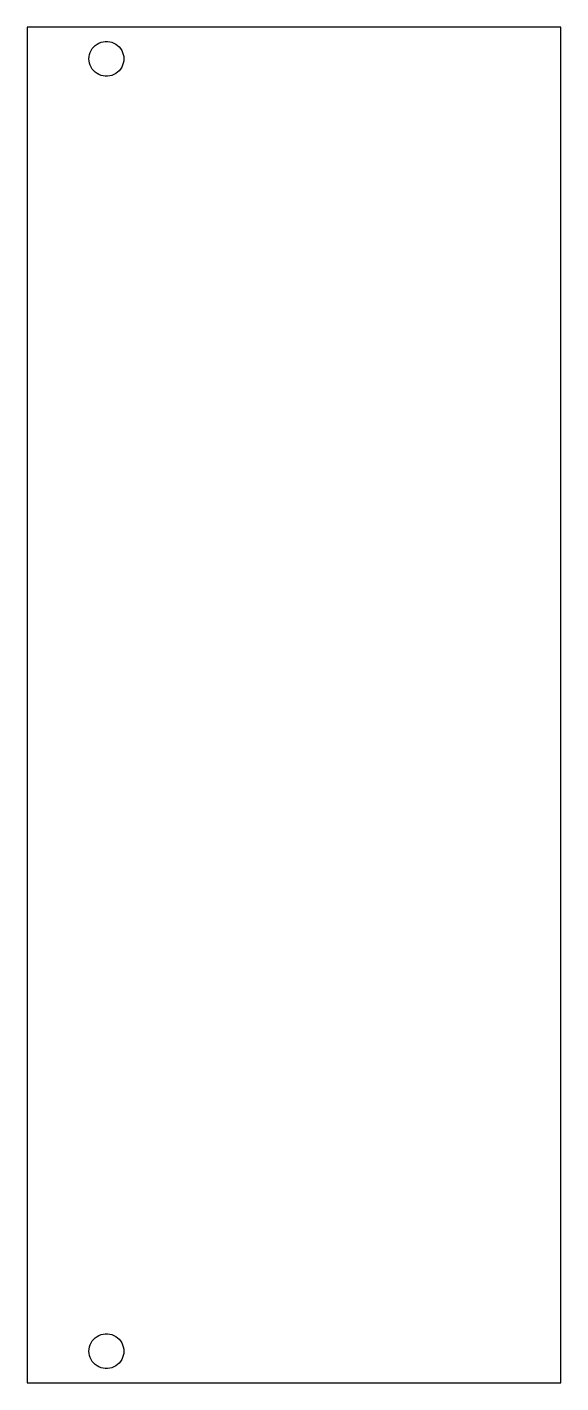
# Model space of a CAD drawing. Header units: metres. Extents: x 0 to 50, y 0 to 128.
import ezdxf

# ---------------------------------------------------------------- set-up
doc = ezdxf.new("R2010")
doc.units = ezdxf.units.M

msp = doc.modelspace()

# ---------------------------------------------------------------- linework, layer by layer
for p, q in [((50.4952, 128.35), (0, 128.35)), ((0, 128.35), (0, 0)), ((50.4952, 0), (50.4952, 128.35)), ((5.90182, 125.76), (5.96587, 125.957)), ((5.96587, 125.957), (6.05409, 126.145)), ((6.05409, 126.145), (6.16512, 126.32)), ((6.16512, 126.32), (6.2972, 126.479)), ((6.2972, 126.479), (6.44824, 126.621)), ((6.44824, 126.621), (6.61588, 126.743)), ((6.61588, 126.743), (6.79745, 126.843)), ((6.79745, 126.843), (6.99011, 126.919)), ((6.99011, 126.919), (7.19081, 126.971)), ((7.19081, 126.971), (7.39639, 126.997)), ((7.39639, 126.997), (7.60359, 126.997)), ((7.60359, 126.997), (7.80917, 126.971)), ((7.80917, 126.971), (8.00987, 126.919)), ((8.00987, 126.919), (8.20253, 126.843)), ((8.20253, 126.843), (8.38411, 126.743)), ((8.38411, 126.743), (8.55174, 126.621)), ((8.55174, 126.621), (8.70279, 126.479)), ((8.70279, 126.479), (8.83487, 126.32)), ((8.83487, 126.32), (8.94589, 126.145)), ((8.94589, 126.145), (9.03412, 125.957)), ((9.03412, 125.957), (9.09816, 125.76)), ((5.84999, 125.35), (5.86301, 125.557)), ((5.86301, 125.143), (5.84999, 125.35)), ((5.86301, 125.557), (5.90182, 125.76)), ((5.90182, 124.94), (5.86301, 125.143)), ((5.96587, 124.743), (5.90182, 124.94)), ((6.05409, 124.555), (5.96587, 124.743)), ((6.16512, 124.38), (6.05409, 124.555)), ((8.94589, 124.555), (8.83487, 124.38)), ((9.03412, 124.743), (8.94589, 124.555)), ((9.09816, 124.94), (9.03412, 124.743)), ((9.09816, 125.76), (9.13698, 125.557)), ((9.13698, 125.143), (9.09816, 124.94)), ((9.13698, 125.557), (9.14999, 125.35)), ((9.14999, 125.35), (9.13698, 125.143)), ((6.2972, 124.22), (6.16512, 124.38)), ((6.44824, 124.079), (6.2972, 124.22)), ((6.61588, 123.957), (6.44824, 124.079)), ((6.79745, 123.857), (6.61588, 123.957)), ((6.99011, 123.781), (6.79745, 123.857)), ((7.19081, 123.729), (6.99011, 123.781)), ((7.39639, 123.703), (7.19081, 123.729)), ((7.60359, 123.703), (7.39639, 123.703)), ((7.80917, 123.729), (7.60359, 123.703)), ((8.00987, 123.781), (7.80917, 123.729)), ((8.20253, 123.857), (8.00987, 123.781)), ((8.38411, 123.957), (8.20253, 123.857)), ((8.55174, 124.079), (8.38411, 123.957)), ((8.70279, 124.22), (8.55174, 124.079)), ((8.83487, 124.38), (8.70279, 124.22)), ((6.05409, 3.79489), (6.16512, 3.96983)), ((6.16512, 3.96983), (6.2972, 4.1295)), ((6.2972, 4.1295), (6.44824, 4.27133)), ((6.44824, 4.27133), (6.61588, 4.39313)), ((6.61588, 4.39313), (6.79745, 4.49295)), ((6.79745, 4.49295), (6.99011, 4.56923)), ((6.99011, 4.56923), (7.19081, 4.62077)), ((7.19081, 4.62077), (7.39639, 4.64674)), ((7.39639, 4.64674), (7.60359, 4.64674)), ((7.60359, 4.64674), (7.80917, 4.62077)), ((7.80917, 4.62077), (8.00987, 4.56923)), ((8.00987, 4.56923), (8.20253, 4.49295)), ((8.20253, 4.49295), (8.38411, 4.39313)), ((8.38411, 4.39313), (8.55174, 4.27133)), ((8.55174, 4.27133), (8.70279, 4.1295)), ((8.70279, 4.1295), (8.83487, 3.96983)), ((8.83487, 3.96983), (8.94589, 3.79489)), ((5.84999, 3), (5.86301, 3.20679)), ((5.86301, 2.7932), (5.84999, 3)), ((5.86301, 3.20679), (5.90182, 3.41032)), ((5.90182, 2.58966), (5.86301, 2.7932)), ((5.90182, 3.41032), (5.96587, 3.60739)), ((5.96587, 2.39259), (5.90182, 2.58966)), ((5.96587, 3.60739), (6.05409, 3.79489)), ((8.94589, 3.79489), (9.03412, 3.60739)), ((9.03412, 3.60739), (9.09816, 3.41032)), ((9.09816, 2.58966), (9.03412, 2.39259)), ((9.09816, 3.41032), (9.13698, 3.20679)), ((9.13698, 2.7932), (9.09816, 2.58966)), ((9.13698, 3.20679), (9.14999, 3)), ((9.14999, 3), (9.13698, 2.7932)), ((6.05409, 2.20509), (5.96587, 2.39259)), ((6.16512, 2.03015), (6.05409, 2.20509)), ((6.2972, 1.87048), (6.16512, 2.03015)), ((6.44824, 1.72865), (6.2972, 1.87048)), ((6.61588, 1.60686), (6.44824, 1.72865)), ((6.79745, 1.50703), (6.61588, 1.60686)), ((6.99011, 1.43076), (6.79745, 1.50703)), ((7.19081, 1.37921), (6.99011, 1.43076)), ((7.39639, 1.35324), (7.19081, 1.37921)), ((7.60359, 1.35324), (7.39639, 1.35324)), ((7.80917, 1.37921), (7.60359, 1.35324)), ((8.00987, 1.43076), (7.80917, 1.37921)), ((8.20253, 1.50703), (8.00987, 1.43076)), ((8.38411, 1.60686), (8.20253, 1.50703)), ((8.55174, 1.72865), (8.38411, 1.60686)), ((8.70279, 1.87048), (8.55174, 1.72865)), ((8.83487, 2.03015), (8.70279, 1.87048)), ((8.94589, 2.20509), (8.83487, 2.03015)), ((9.03412, 2.39259), (8.94589, 2.20509)), ((0, 0), (50.4952, 0))]:
    msp.add_line(p, q)

doc.saveas('drawing.dxf')
